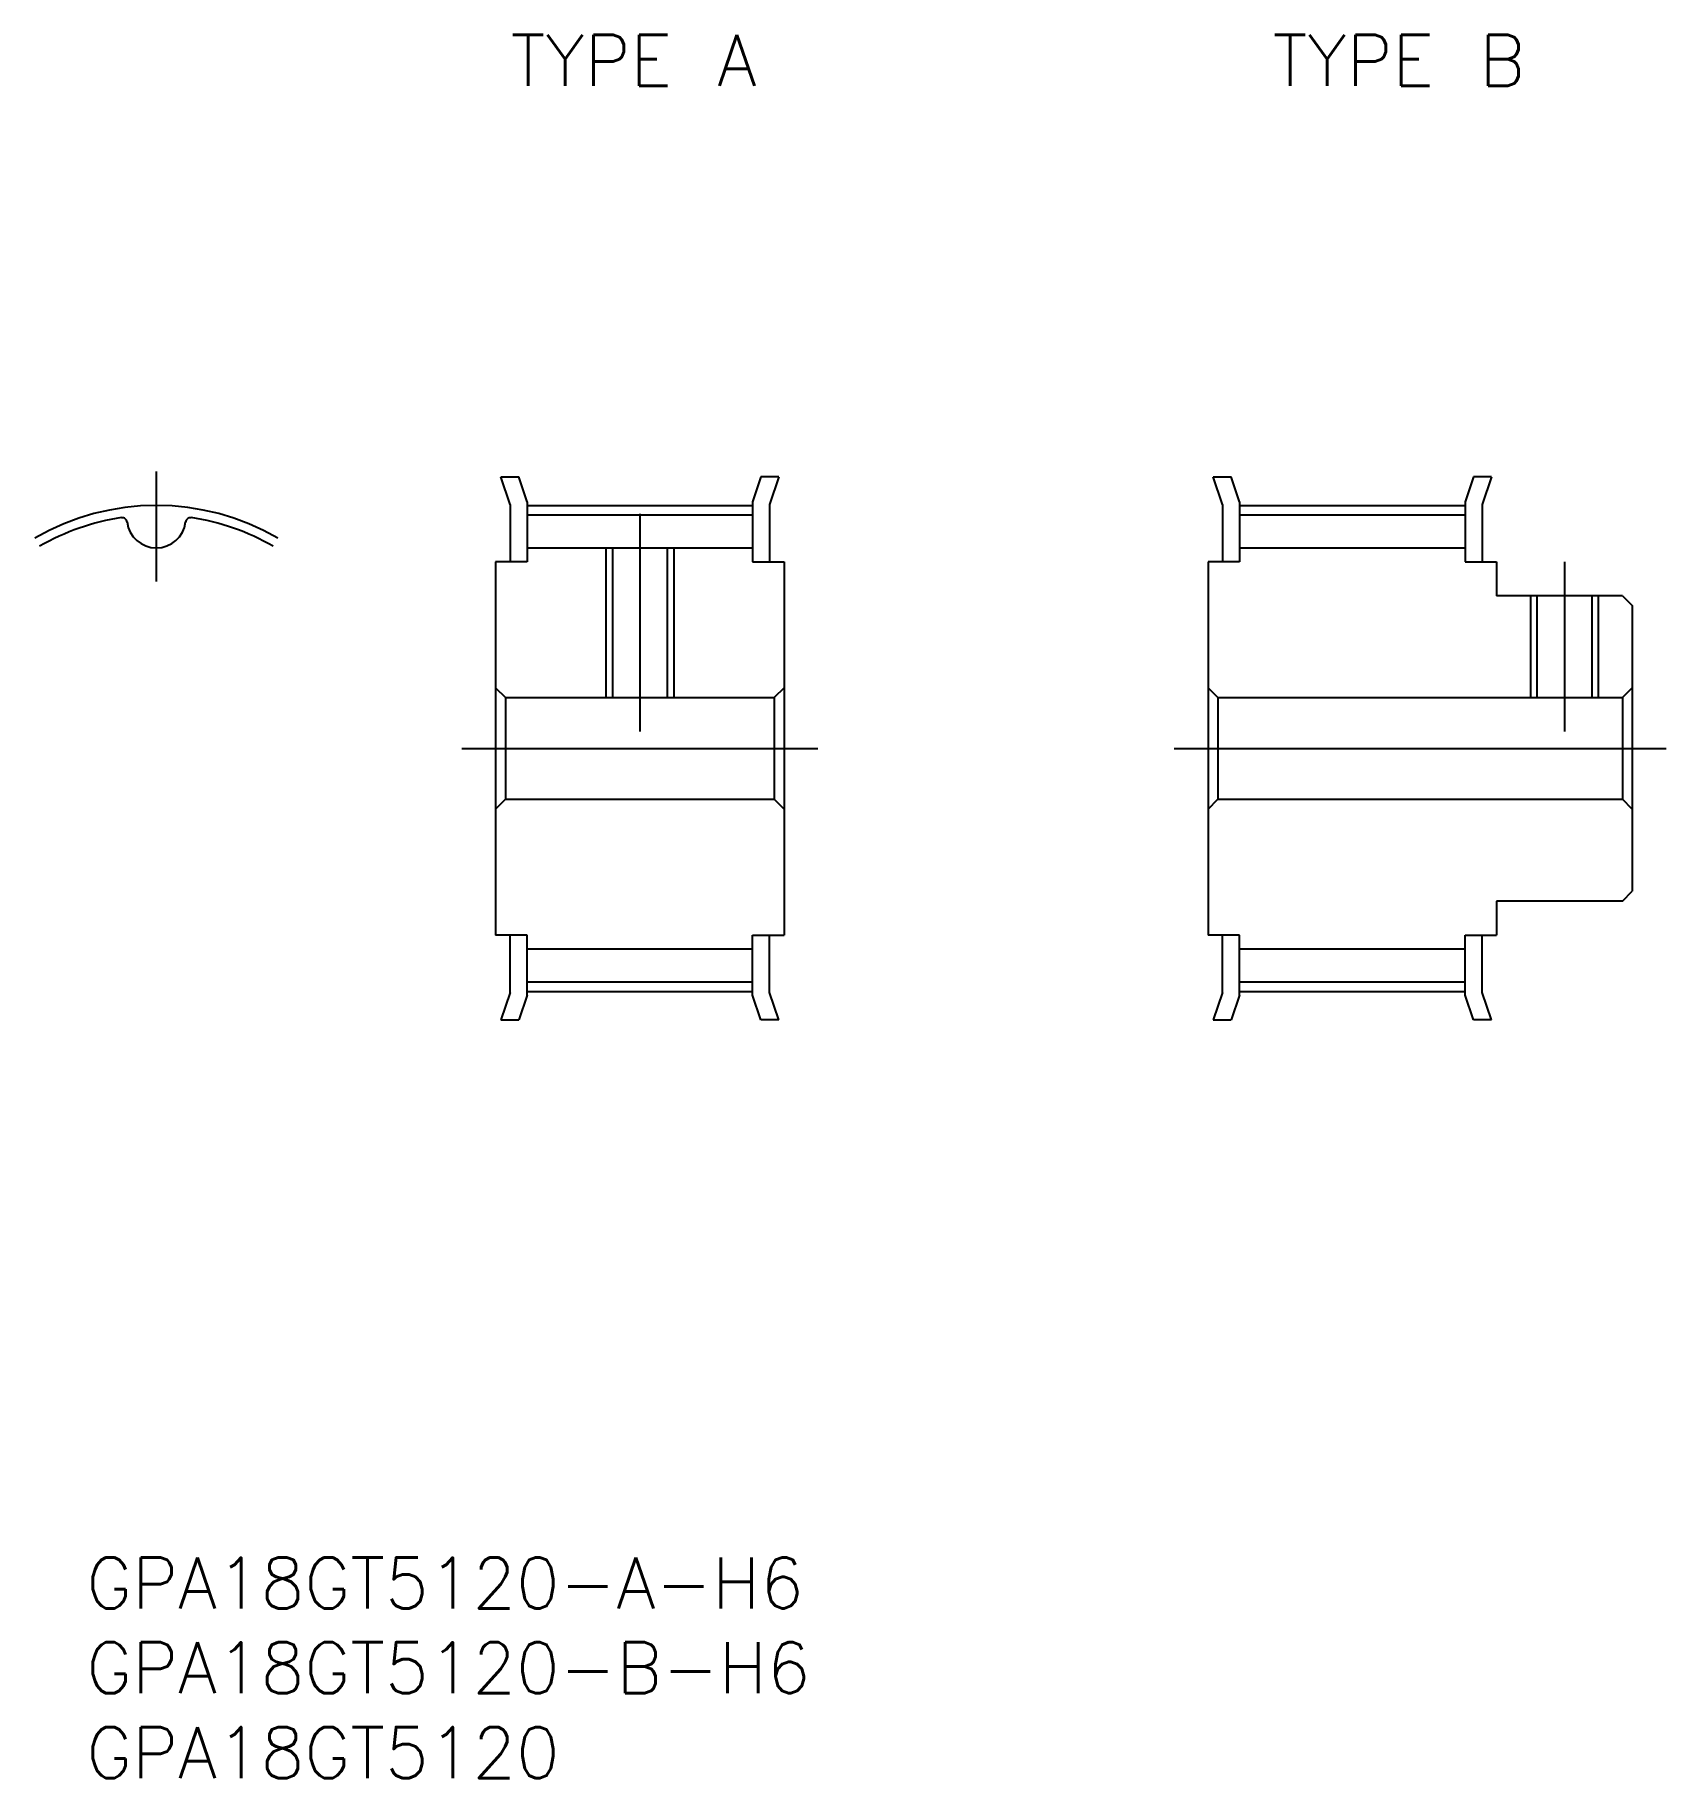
# Model space of a CAD drawing. Extents: x -7 to 89, y -61 to 42.
import ezdxf

# ---------------------------------------------------------------- set-up
doc = ezdxf.new("R2010")
doc.units = 0
doc.linetypes.add('CENTER', pattern=[50.8, 31.75, -6.35, 6.35, -6.35])
doc.layers.get('0').update_dxf_attribs({"linetype": 'CONTINUOUS'})
doc.layers.add('CENTER', color=1, linetype='CONTINUOUS')
doc.styles.get("Standard").update_dxf_attribs({"font": 'txt.shx', "height": 3, "bigfont": 'bigfont.shx'})

# ---------------------------------------------------------------- blocks, each defined once
blk = doc.blocks.new('*U2')
at = {"color": 7, "linetype": 'CONTINUOUS'}
blk.add_text('GPA18GT5120-B-H6', height=3, dxfattribs=at).set_placement((-4.13, -55.69))
blk = doc.blocks.new('*U3')
at = {"color": 7, "linetype": 'CONTINUOUS'}
blk.add_text('GPA18GT5120', height=3, dxfattribs=at).set_placement((-4.13, -60.69))
blk = doc.blocks.new('*U4')
at = {"color": 7, "linetype": 'CONTINUOUS'}
blk.add_text('TYPE A', height=3, dxfattribs=at).set_placement((20.88, 39.06))
blk = doc.blocks.new('*U5')
at = {"color": 7, "linetype": 'CONTINUOUS'}
blk.add_text('TYPE B', height=3, dxfattribs=at).set_placement((65.8, 39.06))
blk = doc.blocks.new('*U6')
at = {"color": 7, "linetype": 'CONTINUOUS'}
blk.add_text('GPA18GT5120-A-H6', height=3, dxfattribs=at).set_placement((-4.13, -50.69))

msp = doc.modelspace()

# ---------------------------------------------------------------- linework, layer by layer
at = {"color": 7, "linetype": 'CONTINUOUS'}
for p, q in [((20.3, 16), (21.36, 16)), ((20.85, 14.38), (20.3, 16)), ((21.85, 14.54), (21.36, 16)), ((35.64, 16), (35.15, 14.54)), ((36.7, 16), (35.64, 16)), ((36.7, 16), (36.15, 14.38)), ((62.3, 16), (63.36, 16)), ((62.85, 14.38), (62.3, 16)), ((63.85, 14.54), (63.36, 16)), ((77.64, 16), (77.15, 14.54)), ((78.7, 16), (77.64, 16)), ((78.7, 16), (78.15, 14.38)), ((21.85, 14.54), (21.85, 11)), ((35.15, 14.54), (35.15, 11)), ((63.85, 14.54), (63.85, 11)), ((77.15, 14.54), (77.15, 11)), ((20.85, 14.38), (20.85, 11)), ((21.85, 13.76), (35.15, 13.76)), ((36.15, 14.38), (36.15, 11)), ((62.85, 14.38), (62.85, 11)), ((63.85, 13.76), (77.15, 13.76)), ((78.15, 14.38), (78.15, 11)), ((21.85, 11.82), (35.15, 11.82)), ((26.88, 11.82), (26.88, 3)), ((30.12, 11.82), (30.12, 3)), ((63.85, 11.82), (77.15, 11.82)), ((20, 11), (20, -11)), ((21.85, 11), (20, 11)), ((35.15, 11), (37, 11)), ((37, 11), (37, -11)), ((62, 11), (62, -11)), ((63.85, 11), (62, 11)), ((77.15, 11), (79, 11)), ((79, 11), (79, 9)), ((86.42, 9), (79, 9)), ((81.38, 9), (81.38, 3)), ((84.62, 9), (84.62, 3)), ((86.42, 9), (87, 8.42)), ((87, 8.42), (87, -8.42)), ((20, 3.58), (20.58, 3)), ((37, 3.58), (36.42, 3)), ((62, 3.58), (62.58, 3)), ((87, 3.58), (86.42, 3)), ((20.58, 3), (36.42, 3)), ((20.58, 3), (20.58, -3)), ((36.42, 3), (36.42, -3)), ((62.58, 3), (86.42, 3)), ((62.58, 3), (62.58, -3)), ((86.42, 3), (86.42, -3)), ((20, -3.58), (20.58, -3)), ((20.58, -3), (36.42, -3)), ((37, -3.58), (36.42, -3)), ((62, -3.58), (62.58, -3)), ((62.58, -3), (86.42, -3)), ((87, -3.58), (86.42, -3)), ((86.42, -9), (79, -9)), ((79, -9), (79, -11)), ((86.42, -9), (87, -8.42)), ((21.85, -11), (20, -11)), ((20.85, -14.38), (20.85, -11)), ((21.85, -14.54), (21.85, -11)), ((35.15, -11), (37, -11)), ((35.15, -14.54), (35.15, -11)), ((36.15, -14.38), (36.15, -11)), ((63.85, -11), (62, -11)), ((62.85, -14.38), (62.85, -11)), ((63.85, -14.54), (63.85, -11)), ((77.15, -11), (79, -11)), ((77.15, -14.54), (77.15, -11)), ((78.15, -14.38), (78.15, -11)), ((21.85, -11.82), (35.15, -11.82)), ((63.85, -11.82), (77.15, -11.82)), ((20.85, -14.38), (20.3, -16)), ((21.85, -13.76), (35.15, -13.76)), ((36.7, -16), (36.15, -14.38)), ((62.85, -14.38), (62.3, -16)), ((63.85, -13.76), (77.15, -13.76)), ((78.7, -16), (78.15, -14.38)), ((21.85, -14.54), (21.36, -16)), ((35.64, -16), (35.15, -14.54)), ((63.85, -14.54), (63.36, -16)), ((77.64, -16), (77.15, -14.54)), ((20.3, -16), (21.36, -16)), ((36.7, -16), (35.64, -16)), ((62.3, -16), (63.36, -16)), ((78.7, -16), (77.64, -16))]:
    msp.add_line(p, q, dxfattribs=at)
at = {"color": 3, "linetype": 'CONTINUOUS'}
for p, q in [((26.5, 11.82), (26.5, 3)), ((30.5, 11.82), (30.5, 3)), ((81, 9), (81, 3)), ((85, 9), (85, 3))]:
    msp.add_line(p, q, dxfattribs=at)
at = {"color": 7, "linetype": 'CONTINUOUS'}
for centre, radius, start, end in [((0, 0), 13.76, 98.5903, 120), ((-2.01, 13.31), 0.29, 7.0169, 98.5903), ((2.01, 13.31), 0.29, 81.4097, 172.9831), ((0, 0), 13.76, 60, 81.4097), ((0, 13.56), 1.74, 187.0169, 352.9831)]:
    msp.add_arc(centre, radius, start, end, dxfattribs=at)
at = {"layer": 'CENTER', "color": 1, "linetype": 'CENTER'}
for p, q in [((0, 9.83), (0, 16.32)), ((21.85, 14.32), (35.15, 14.32)), ((28.5, 13.82), (28.5, 1)), ((63.85, 14.32), (77.15, 14.32)), ((83, 11), (83, 1)), ((18, 0), (39, 0)), ((60, 0), (89, 0)), ((21.85, -14.32), (35.15, -14.32)), ((63.85, -14.32), (77.15, -14.32))]:
    msp.add_line(p, q, dxfattribs=at)
msp.add_arc((0, 0), 14.32, 60, 120, dxfattribs=at)

# ---------------------------------------------------------------- block references
at = {"color": 7, "linetype": 'CONTINUOUS'}
for name in ['*U4', '*U5', '*U6', '*U2', '*U3']:
    msp.add_blockref(name, (0, 0), dxfattribs=at)

doc.saveas('drawing.dxf')
